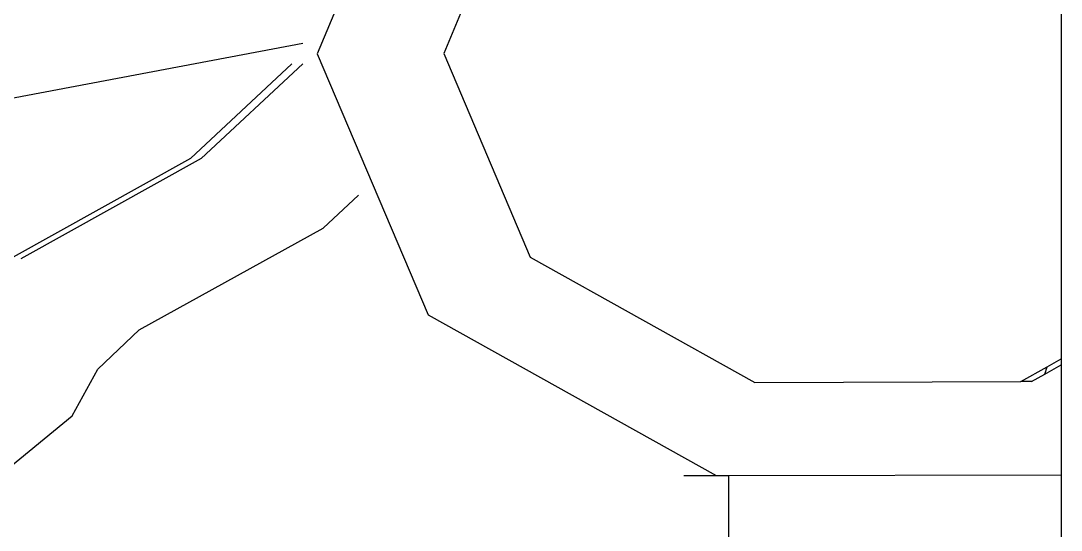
# Model space of a CAD drawing. Extents: x -24961 to 905641, y -154323 to 635957.
# Drawn here: x 396182.4 to 396253.6, y -143365.1 to -143330.2 of the extents above; entities that cross this region are included whole.
import ezdxf

# ---------------------------------------------------------------- set-up
doc = ezdxf.new("R2010")
doc.units = 0
doc.header["$LTSCALE"] = 1000
doc.header["$MEASUREMENT"] = 0

msp = doc.modelspace()

# ---------------------------------------------------------------- linework, layer by layer
for p, q in [((396253.61, -143311.37), (396253.61, -143353.319)), ((396210.113, -143314.509), (396202.684, -143332.431)), ((396217.138, -143318.434), (396211.346, -143332.408)), ((396179.914, -143335.799), (396201.703, -143331.703)), ((396202.684, -143332.431), (396210.275, -143350.313)), ((396211.346, -143332.408), (396217.264, -143346.35)), ((396200.956, -143333.11), (396194.004, -143339.588)), ((396201.689, -143333.11), (396194.737, -143339.588)), ((396194.004, -143339.588), (396181.659, -143346.473)), ((396194.737, -143339.588), (396182.393, -143346.473)), ((396203.099, -143344.38), (396205.511, -143342.114)), ((396190.493, -143351.331), (396203.099, -143344.38)), ((396217.264, -143346.35), (396232.629, -143354.934)), ((396210.275, -143350.313), (396229.985, -143361.323)), ((396187.66, -143354.033), (396190.493, -143351.331)), ((396250.848, -143354.885), (396252.654, -143353.861)), ((396252.488, -143354.371), (396253.61, -143353.735)), ((396252.488, -143354.371), (396252.654, -143353.861)), ((396252.654, -143353.861), (396253.61, -143353.319)), ((396253.61, -143353.319), (396253.61, -143353.735)), ((396253.61, -143353.735), (396253.61, -143361.259)), ((396185.899, -143357.235), (396187.66, -143354.033)), ((396251.582, -143354.885), (396252.488, -143354.371)), ((396232.629, -143354.934), (396250.848, -143354.885)), ((396251.582, -143354.885), (396250.848, -143354.885)), ((396181.045, -143361.215), (396185.899, -143357.235)), ((396227.775, -143361.323), (396229.985, -143361.323)), ((396229.985, -143361.323), (396230.859, -143361.321)), ((396230.859, -143361.321), (396253.61, -143361.259)), ((396230.859, -143374.026), (396230.859, -143361.321)), ((396253.61, -143361.259), (396253.61, -143407.896))]:
    msp.add_line(p, q)

doc.saveas('drawing.dxf')
